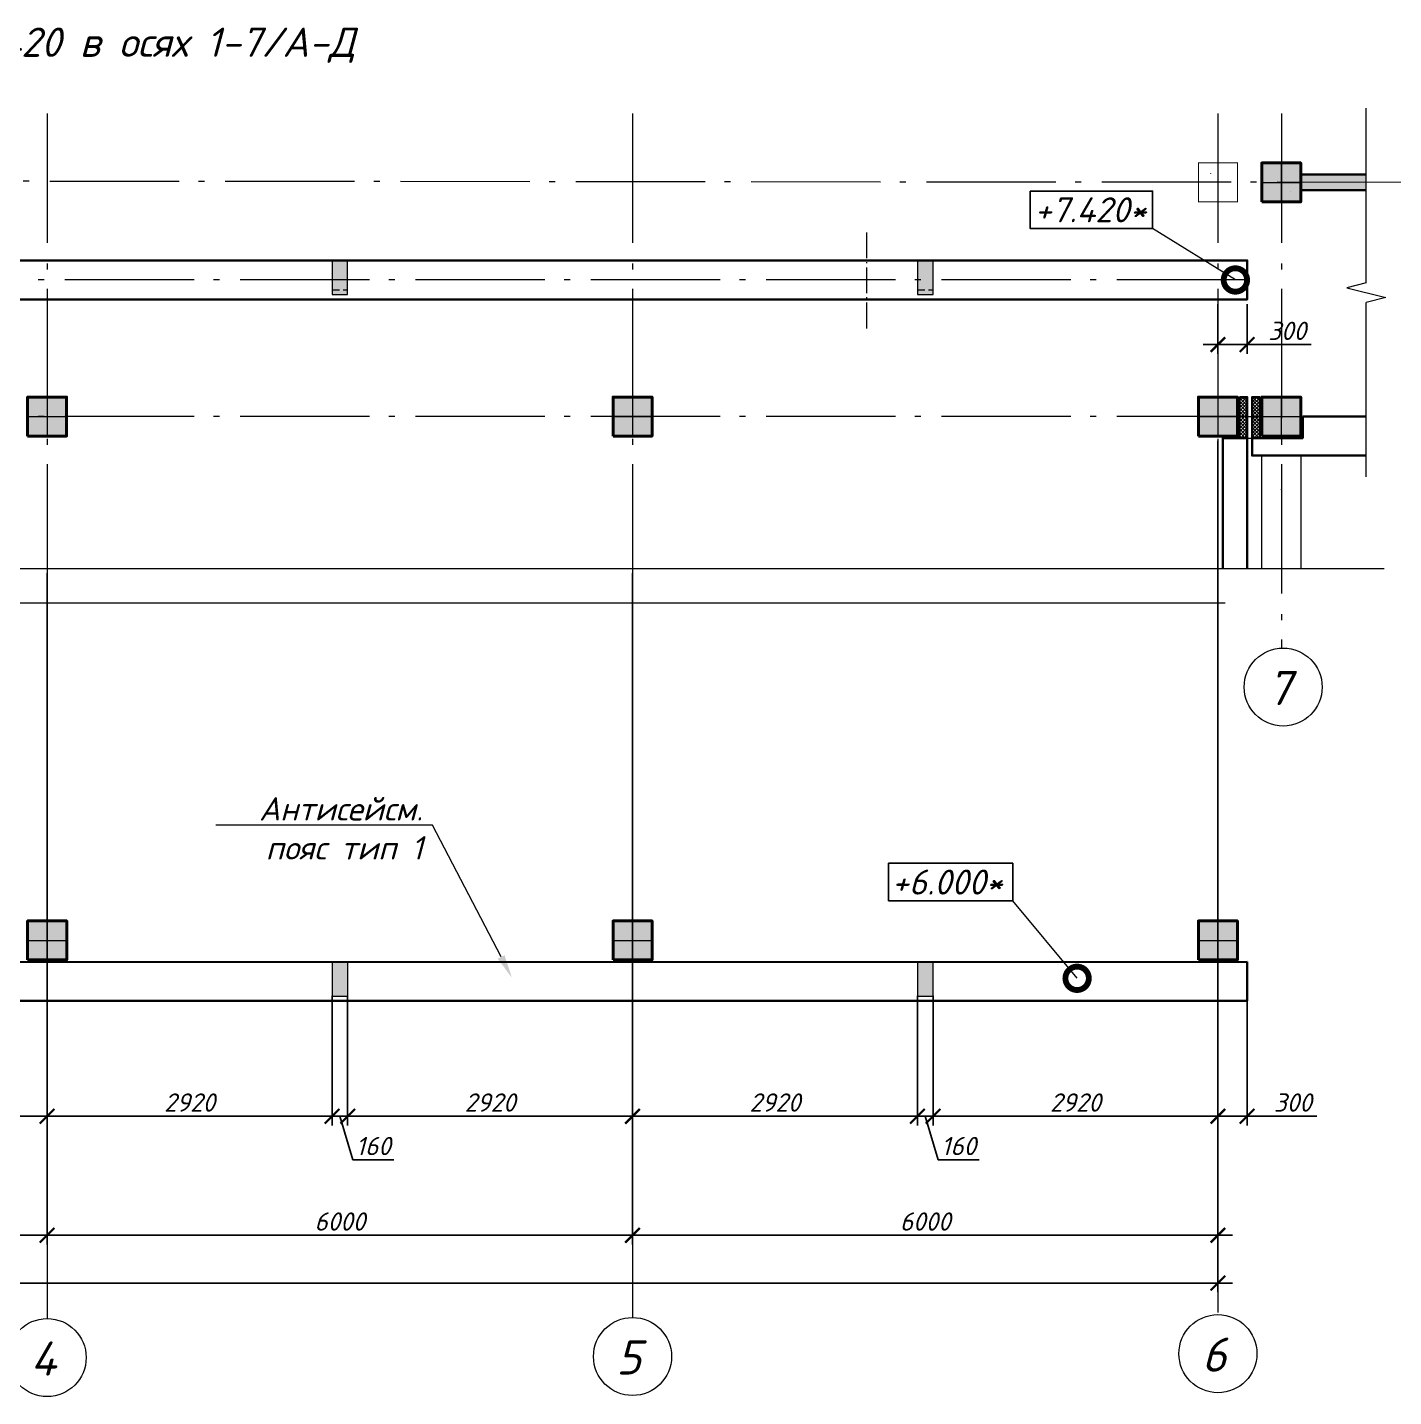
# Model space of a CAD drawing. Header units: millimetres. Extents: x -238377 to 196118, y -123284 to 30177.
# Drawn here: x -95725 to -81721, y -102059 to -88022 of the extents above; entities that cross this region are included whole.
import ezdxf
from ezdxf import colors
from ezdxf.entities.mleader import LeaderData, LeaderLine
from ezdxf.enums import TextEntityAlignment as Align
from ezdxf.math import Vec2, Vec3

# ---------------------------------------------------------------- set-up
doc = ezdxf.new("R2010")
doc.units = ezdxf.units.MM
doc.header["$MEASUREMENT"] = 0
for name, pattern in [('Double Dashed', [1797.222233, 1325, -211.666656, 63.333344, -197.222233]), ('Штриховая', [5644.444466, 2822.222233, -2822.222233]), ('штриховаяX2', [38.1, 25.4, -12.7])]:
    doc.linetypes.add(name, pattern=pattern)
doc.layers.get('0').update_dxf_attribs({"lineweight": 5})
doc.layers.add('#Hatch', color=7, linetype='Continuous', lineweight=5, true_color=0x4d4d4d)
for name, color, linetype, lineweight in [('#Бетон', 10, 'Continuous', 15), ('#Выноски', 150, 'Continuous', 15), ('#Оси', 7, 'Continuous', 5), ('#размеры', 7, 'Continuous', 5), ('0_Ном._пера__99', 7, 'Continuous', 40), ('колонны_Ном._пера__94', 252, 'Continuous', 13), ('колонны_Ном._пера__99', 7, 'Continuous', 40), ('оси_Ном._пера__96', 7, 'Continuous', 5), ('оси_Ном._пера__97', 7, 'Continuous', 20), ('стены наруж_Ном._пера__97', 7, 'Continuous', 20), ('чертеж_Ном._пера__96', 7, 'Continuous', 13), ('Штриховка', 7, 'Continuous', 9)]:
    doc.layers.add(name, color=color, linetype=linetype, lineweight=lineweight)
for name, color, linetype in [('#стены внутр', 152, 'Continuous'), ('#стены наруж', 7, 'Continuous'), ('колонны', 7, 'Continuous'), ('оси', 7, 'Continuous'), ('текст', 7, 'Continuous')]:
    doc.layers.add(name, color=color, linetype=linetype)
doc.styles.add('STEP PR', font='isocpeui.ttf')
doc.dimstyles.new('SPDS', dxfattribs={"dimscale": 10, "dimtxt": 2.5, "dimasz": 2, "dimexe": 1.25, "dimexo": 0.625, "dimtad": 1, "dimdec": 0, "dimrnd": 0.001, "dimtxsty": 'STEP PR', "dimblk": 'ARCHTICK', "dimcen": 2.5, "dimdle": 2, "dimclrd": 256, "dimclre": 256, "dimclrt": 7, "dimadec": 0, "dimazin": 2, "dimtfac": 0.75, "dimtdec": 0, "dimtmove": 1, "dimatfit": 3, "dimfxl": 1, "dimtolj": 1, "dimarcsym": 1})

# ---------------------------------------------------------------- blocks, each defined once
blk = doc.blocks.new('Колонна_15_1', base_point=(22379, 71856))
at = {"layer": 'колонны_Ном._пера__94', "linetype": 'Continuous', "true_color": 0x7d7d7d}
blk.add_hatch(color=8, dxfattribs=at).paths.add_polyline_path([(22179, 71647), (22579, 71647), (22579, 72047), (22179, 72047)])
blk.add_hatch(color=8, dxfattribs=at).paths.add_polyline_path([(22179, 71647), (22579, 71647), (22579, 72047), (22179, 72047)])
at = {"layer": 'колонны_Ном._пера__99', "linetype": 'Continuous', "flags": 128}
blk.add_lwpolyline([(22179, 71647), (22579, 71647), (22579, 72047), (22179, 72047)], close=True, dxfattribs=at)
at = {"layer": 'колонны_Ном._пера__99', "color": 8, "linetype": 'Continuous', "true_color": 0x737373, "flags": 128}
blk.add_lwpolyline([(22179, 71647), (22579, 71647), (22579, 72047), (22179, 72047)], close=True, dxfattribs=at)
at = {"layer": 'оси_Ном._пера__96', "color": 253, "lineweight": 5, "true_color": 0x9c9c9c}
for points in [[(22379, 72047), (22379, 71647)], [(22379, 72047), (22379, 71647)], [(22179, 71847), (22579, 71847)], [(22179, 71847), (22579, 71847)]]:
    blk.add_lwpolyline(points, dxfattribs=at)
blk = doc.blocks.new('*U409')
at = {"color": 0, "linetype": 'ByBlock', "lineweight": -2}
for p, q in [((103.621, 0), (103.933, 1.25)), ((103.933, 1.25), (104.558, -1.25)), ((103.621, 0), (0, 0)), ((104.558, -1.25), (104.871, 0)), ((208.491, 0), (104.871, 0))]:
    blk.add_line(p, q, dxfattribs=at)
blk = doc.blocks.new('*U279')
at = {"color": 0, "linetype": 'ByBlock', "lineweight": -2}
for p, q in [((11.186, 0), (11.499, 1.25)), ((11.499, 1.25), (12.124, -1.25)), ((11.186, 0), (0, 0)), ((12.124, -1.25), (12.436, 0)), ((23.622, 0), (12.436, 0))]:
    blk.add_line(p, q, dxfattribs=at)
blk = doc.blocks.new('_ArchTick')
at = {"color": 0, "linetype": 'ByBlock', "const_width": 0.15}
blk.add_lwpolyline([(-0.5, -0.5), (0.5, 0.5)], dxfattribs=at)
blk = doc.blocks.new('*D405')
at = {"layer": '#размеры', "lineweight": -2, "transparency": 16777216}
for p, q in [((-101522, -93617), (-101522, -100499)), ((-95522, -93617), (-95522, -100499)), ((-101672, -100405), (-95372, -100405))]:
    blk.add_line(p, q, dxfattribs=at)
at = {"layer": 'Defpoints', "color": 0, "transparency": 16777216}
for p in [(-101522, -93570), (-95522, -93570), (-95522, -100405)]:
    blk.add_point(p, dxfattribs=at)
at = {"layer": '#размеры', "lineweight": -2, "transparency": 16777216, "xscale": 150, "yscale": 150, "zscale": 150, "rotation": 180}
blk.add_blockref('_ArchTick', (-101522, -100405), dxfattribs=at)
at = {"layer": '#размеры', "lineweight": -2, "transparency": 16777216, "xscale": 150, "yscale": 150, "zscale": 150}
blk.add_blockref('_ArchTick', (-95522, -100405), dxfattribs=at)
at = {"layer": '#размеры', "color": 7, "transparency": 16777216, "insert": (-98522, -100264), "char_height": 187.5, "attachment_point": 5, "style": 'STEP PR'}
blk.add_mtext('\\A1;6000', dxfattribs=at)
blk = doc.blocks.new('*D406')
at = {"layer": '#размеры', "lineweight": -2, "transparency": 16777216}
for p, q in [((-95522, -93617), (-95522, -100499)), ((-89522, -93617), (-89522, -100499)), ((-95672, -100405), (-89372, -100405))]:
    blk.add_line(p, q, dxfattribs=at)
at = {"layer": 'Defpoints', "color": 0, "transparency": 16777216}
for p in [(-95522, -93570), (-89522, -93570), (-89522, -100405)]:
    blk.add_point(p, dxfattribs=at)
at = {"layer": '#размеры', "lineweight": -2, "transparency": 16777216, "xscale": 150, "yscale": 150, "zscale": 150, "rotation": 180}
blk.add_blockref('_ArchTick', (-95522, -100405), dxfattribs=at)
at = {"layer": '#размеры', "lineweight": -2, "transparency": 16777216, "xscale": 150, "yscale": 150, "zscale": 150}
blk.add_blockref('_ArchTick', (-89522, -100405), dxfattribs=at)
at = {"layer": '#размеры', "color": 7, "transparency": 16777216, "insert": (-92522, -100264), "char_height": 187.5, "attachment_point": 5, "style": 'STEP PR'}
blk.add_mtext('\\A1;6000', dxfattribs=at)
blk = doc.blocks.new('*D407')
at = {"layer": '#размеры', "lineweight": -2, "transparency": 16777216}
for p, q in [((-89522, -93617), (-89522, -100499)), ((-83522, -93617), (-83522, -100499)), ((-89672, -100405), (-83372, -100405))]:
    blk.add_line(p, q, dxfattribs=at)
at = {"layer": 'Defpoints', "color": 0, "transparency": 16777216}
for p in [(-89522, -93570), (-83522, -93570), (-83522, -100405)]:
    blk.add_point(p, dxfattribs=at)
at = {"layer": '#размеры', "lineweight": -2, "transparency": 16777216, "xscale": 150, "yscale": 150, "zscale": 150, "rotation": 180}
blk.add_blockref('_ArchTick', (-89522, -100405), dxfattribs=at)
at = {"layer": '#размеры', "lineweight": -2, "transparency": 16777216, "xscale": 150, "yscale": 150, "zscale": 150}
blk.add_blockref('_ArchTick', (-83522, -100405), dxfattribs=at)
at = {"layer": '#размеры', "color": 7, "transparency": 16777216, "insert": (-86522, -100264), "char_height": 187.5, "attachment_point": 5, "style": 'STEP PR'}
blk.add_mtext('\\A1;6000', dxfattribs=at)
blk = doc.blocks.new('*D408')
at = {"layer": '#размеры', "lineweight": -2, "transparency": 16777216}
for p, q in [((-113522, -92259), (-113522, -100989)), ((-83522, -92259), (-83522, -100989)), ((-113672, -100896), (-83372, -100896))]:
    blk.add_line(p, q, dxfattribs=at)
at = {"layer": 'Defpoints', "color": 0, "transparency": 16777216}
for p in [(-113522, -92212), (-83522, -92212), (-83522, -100896)]:
    blk.add_point(p, dxfattribs=at)
at = {"layer": '#размеры', "lineweight": -2, "transparency": 16777216, "xscale": 150, "yscale": 150, "zscale": 150, "rotation": 180}
blk.add_blockref('_ArchTick', (-113522, -100896), dxfattribs=at)
at = {"layer": '#размеры', "lineweight": -2, "transparency": 16777216, "xscale": 150, "yscale": 150, "zscale": 150}
blk.add_blockref('_ArchTick', (-83522, -100896), dxfattribs=at)
at = {"layer": '#размеры', "color": 7, "transparency": 16777216, "insert": (-98522, -100755), "char_height": 187.5, "attachment_point": 5, "style": 'STEP PR'}
blk.add_mtext('\\A1;30000', dxfattribs=at)
blk = doc.blocks.new('_DotSmall')
at = {"color": 0, "linetype": 'ByBlock', "const_width": 0.5}
blk.add_lwpolyline([(-0.0625, 0, 1), (0.0625, 0, 1)], format="xyb", close=True, dxfattribs=at)
blk = doc.blocks.new('сердечник160х300')
at = {"layer": '#Hatch', "true_color": 0xa6a6a6}
h = blk.add_hatch(color=253, dxfattribs=at)
h.dxf.hatch_style = 1
h.paths.add_polyline_path([(80, 150), (-80, 150), (-80, -198), (80, -198)])
at = {"layer": '#Бетон'}
blk.add_lwpolyline([(80, -200), (80, 150), (-80, 150), (-80, -200)], close=True, dxfattribs=at)
blk = doc.blocks.new('*D411')
at = {"layer": '#размеры', "lineweight": -2, "transparency": 16777216}
for p, q in [((-83522, -90859), (-83522, -91368)), ((-83222, -90859), (-83222, -91368)), ((-83672, -91274), (-83072, -91274)), ((-82566, -91274), (-83222, -91274))]:
    blk.add_line(p, q, dxfattribs=at)
at = {"layer": 'Defpoints', "color": 0, "transparency": 16777216}
for p in [(-83522, -90812), (-83222, -90812), (-83222, -91274)]:
    blk.add_point(p, dxfattribs=at)
at = {"layer": '#размеры', "lineweight": -2, "transparency": 16777216, "xscale": 150, "yscale": 150, "zscale": 150, "rotation": 180}
blk.add_blockref('_ArchTick', (-83522, -91274), dxfattribs=at)
at = {"layer": '#размеры', "lineweight": -2, "transparency": 16777216, "xscale": 150, "yscale": 150, "zscale": 150}
blk.add_blockref('_ArchTick', (-83222, -91274), dxfattribs=at)
at = {"layer": '#размеры', "color": 7, "transparency": 16777216, "insert": (-82812, -91133), "char_height": 187.5, "attachment_point": 5, "style": 'STEP PR'}
blk.add_mtext('\\A1;300', dxfattribs=at)
blk = doc.blocks.new('*U773')
at = {"color": 0, "linetype": 'ByBlock', "lineweight": -2}
for p, q in [((96.921, 0), (97.233, 1.25)), ((97.233, 1.25), (97.858, -1.25)), ((96.921, 0), (0, 0)), ((97.858, -1.25), (98.171, 0)), ((195.091, 0), (98.171, 0))]:
    blk.add_line(p, q, dxfattribs=at)
blk = doc.blocks.new('*D775')
at = {"layer": '#размеры', "lineweight": -2, "transparency": 16777216}
for p, q in [((-83522, -97630), (-83522, -99279)), ((-83222, -97650), (-83222, -99279)), ((-83672, -99185), (-83072, -99185)), ((-82508, -99185), (-83222, -99185))]:
    blk.add_line(p, q, dxfattribs=at)
at = {"layer": 'Defpoints', "color": 0, "transparency": 16777216}
for p in [(-83522, -97583), (-83222, -97603), (-83222, -99185)]:
    blk.add_point(p, dxfattribs=at)
at = {"layer": '#размеры', "lineweight": -2, "transparency": 16777216, "xscale": 150, "yscale": 150, "zscale": 150, "rotation": 180}
blk.add_blockref('_ArchTick', (-83522, -99185), dxfattribs=at)
at = {"layer": '#размеры', "lineweight": -2, "transparency": 16777216, "xscale": 150, "yscale": 150, "zscale": 150}
blk.add_blockref('_ArchTick', (-83222, -99185), dxfattribs=at)
at = {"layer": '#размеры', "color": 7, "transparency": 16777216, "insert": (-82754, -99044), "char_height": 187.5, "attachment_point": 5, "style": 'STEP PR'}
blk.add_mtext('\\A1;300', dxfattribs=at)
blk = doc.blocks.new('*D786')
at = {"layer": '#размеры', "lineweight": -2, "transparency": 16777216}
for p, q in [((-98442, -97950), (-98442, -99279)), ((-95522, -98248), (-95522, -99279)), ((-98592, -99185), (-95372, -99185))]:
    blk.add_line(p, q, dxfattribs=at)
at = {"layer": 'Defpoints', "color": 0, "transparency": 16777216}
for p in [(-98442, -97903), (-95522, -98201), (-95522, -99185)]:
    blk.add_point(p, dxfattribs=at)
at = {"layer": '#размеры', "lineweight": -2, "transparency": 16777216, "xscale": 150, "yscale": 150, "zscale": 150, "rotation": 180}
blk.add_blockref('_ArchTick', (-98442, -99185), dxfattribs=at)
at = {"layer": '#размеры', "lineweight": -2, "transparency": 16777216, "xscale": 150, "yscale": 150, "zscale": 150}
blk.add_blockref('_ArchTick', (-95522, -99185), dxfattribs=at)
at = {"layer": '#размеры', "color": 7, "transparency": 16777216, "insert": (-96982, -99044), "char_height": 187.5, "attachment_point": 5, "style": 'STEP PR'}
blk.add_mtext('\\A1;2920', dxfattribs=at)
blk = doc.blocks.new('*D787')
at = {"layer": '#размеры', "lineweight": -2, "transparency": 16777216}
for p, q in [((-92602, -97950), (-92602, -99279)), ((-95522, -98248), (-95522, -99279)), ((-95672, -99185), (-92452, -99185))]:
    blk.add_line(p, q, dxfattribs=at)
at = {"layer": 'Defpoints', "color": 0, "transparency": 16777216}
for p in [(-92602, -97903), (-95522, -98201), (-92602, -99185)]:
    blk.add_point(p, dxfattribs=at)
at = {"layer": '#размеры', "lineweight": -2, "transparency": 16777216, "xscale": 150, "yscale": 150, "zscale": 150, "rotation": 180}
blk.add_blockref('_ArchTick', (-95522, -99185), dxfattribs=at)
at = {"layer": '#размеры', "lineweight": -2, "transparency": 16777216, "xscale": 150, "yscale": 150, "zscale": 150}
blk.add_blockref('_ArchTick', (-92602, -99185), dxfattribs=at)
at = {"layer": '#размеры', "color": 7, "transparency": 16777216, "insert": (-94062, -99044), "char_height": 187.5, "attachment_point": 5, "style": 'STEP PR'}
blk.add_mtext('\\A1;2920', dxfattribs=at)
blk = doc.blocks.new('*D788')
at = {"layer": '#размеры', "lineweight": -2, "transparency": 16777216}
for p, q in [((-92602, -97950), (-92602, -99279)), ((-92442, -97950), (-92442, -99279)), ((-92752, -99185), (-92292, -99185)), ((-92522, -99185), (-92388, -99630)), ((-92388, -99630), (-91970, -99630))]:
    blk.add_line(p, q, dxfattribs=at)
at = {"layer": 'Defpoints', "color": 0, "transparency": 16777216}
for p in [(-92602, -97903), (-92442, -97903), (-92442, -99185)]:
    blk.add_point(p, dxfattribs=at)
at = {"layer": '#размеры', "lineweight": -2, "transparency": 16777216, "xscale": 150, "yscale": 150, "zscale": 150, "rotation": 180}
blk.add_blockref('_ArchTick', (-92602, -99185), dxfattribs=at)
at = {"layer": '#размеры', "lineweight": -2, "transparency": 16777216, "xscale": 150, "yscale": 150, "zscale": 150}
blk.add_blockref('_ArchTick', (-92442, -99185), dxfattribs=at)
at = {"layer": '#размеры', "color": 7, "transparency": 16777216, "insert": (-92179, -99490), "char_height": 187.5, "attachment_point": 5, "style": 'STEP PR'}
blk.add_mtext('\\A1;160', dxfattribs=at)
blk = doc.blocks.new('*D789')
at = {"layer": '#размеры', "lineweight": -2, "transparency": 16777216}
for p, q in [((-92442, -97950), (-92442, -99279)), ((-89522, -98050), (-89522, -99279)), ((-92592, -99185), (-89372, -99185))]:
    blk.add_line(p, q, dxfattribs=at)
at = {"layer": 'Defpoints', "color": 0, "transparency": 16777216}
for p in [(-92442, -97903), (-89522, -98003), (-89522, -99185)]:
    blk.add_point(p, dxfattribs=at)
at = {"layer": '#размеры', "lineweight": -2, "transparency": 16777216, "xscale": 150, "yscale": 150, "zscale": 150, "rotation": 180}
blk.add_blockref('_ArchTick', (-92442, -99185), dxfattribs=at)
at = {"layer": '#размеры', "lineweight": -2, "transparency": 16777216, "xscale": 150, "yscale": 150, "zscale": 150}
blk.add_blockref('_ArchTick', (-89522, -99185), dxfattribs=at)
at = {"layer": '#размеры', "color": 7, "transparency": 16777216, "insert": (-90982, -99044), "char_height": 187.5, "attachment_point": 5, "style": 'STEP PR'}
blk.add_mtext('\\A1;2920', dxfattribs=at)
blk = doc.blocks.new('*D790')
at = {"layer": '#размеры', "lineweight": -2, "transparency": 16777216}
for p, q in [((-86602, -97950), (-86602, -99279)), ((-89522, -98050), (-89522, -99279)), ((-89672, -99185), (-86452, -99185))]:
    blk.add_line(p, q, dxfattribs=at)
at = {"layer": 'Defpoints', "color": 0, "transparency": 16777216}
for p in [(-86602, -97903), (-89522, -98003), (-86602, -99185)]:
    blk.add_point(p, dxfattribs=at)
at = {"layer": '#размеры', "lineweight": -2, "transparency": 16777216, "xscale": 150, "yscale": 150, "zscale": 150, "rotation": 180}
blk.add_blockref('_ArchTick', (-89522, -99185), dxfattribs=at)
at = {"layer": '#размеры', "lineweight": -2, "transparency": 16777216, "xscale": 150, "yscale": 150, "zscale": 150}
blk.add_blockref('_ArchTick', (-86602, -99185), dxfattribs=at)
at = {"layer": '#размеры', "color": 7, "transparency": 16777216, "insert": (-88062, -99044), "char_height": 187.5, "attachment_point": 5, "style": 'STEP PR'}
blk.add_mtext('\\A1;2920', dxfattribs=at)
blk = doc.blocks.new('*D791')
at = {"layer": '#размеры', "lineweight": -2, "transparency": 16777216}
for p, q in [((-86602, -97950), (-86602, -99279)), ((-86442, -97950), (-86442, -99279)), ((-86752, -99185), (-86292, -99185)), ((-86522, -99185), (-86388, -99630)), ((-86388, -99630), (-85970, -99630))]:
    blk.add_line(p, q, dxfattribs=at)
at = {"layer": 'Defpoints', "color": 0, "transparency": 16777216}
for p in [(-86602, -97903), (-86442, -97903), (-86442, -99185)]:
    blk.add_point(p, dxfattribs=at)
at = {"layer": '#размеры', "lineweight": -2, "transparency": 16777216, "xscale": 150, "yscale": 150, "zscale": 150, "rotation": 180}
blk.add_blockref('_ArchTick', (-86602, -99185), dxfattribs=at)
at = {"layer": '#размеры', "lineweight": -2, "transparency": 16777216, "xscale": 150, "yscale": 150, "zscale": 150}
blk.add_blockref('_ArchTick', (-86442, -99185), dxfattribs=at)
at = {"layer": '#размеры', "color": 7, "transparency": 16777216, "insert": (-86179, -99490), "char_height": 187.5, "attachment_point": 5, "style": 'STEP PR'}
blk.add_mtext('\\A1;160', dxfattribs=at)
blk = doc.blocks.new('*D792')
at = {"layer": '#размеры', "lineweight": -2, "transparency": 16777216}
for p, q in [((-86442, -97950), (-86442, -99279)), ((-83522, -98250), (-83522, -99279)), ((-86592, -99185), (-83372, -99185))]:
    blk.add_line(p, q, dxfattribs=at)
at = {"layer": 'Defpoints', "color": 0, "transparency": 16777216}
for p in [(-86442, -97903), (-83522, -98203), (-83522, -99185)]:
    blk.add_point(p, dxfattribs=at)
at = {"layer": '#размеры', "lineweight": -2, "transparency": 16777216, "xscale": 150, "yscale": 150, "zscale": 150, "rotation": 180}
blk.add_blockref('_ArchTick', (-86442, -99185), dxfattribs=at)
at = {"layer": '#размеры', "lineweight": -2, "transparency": 16777216, "xscale": 150, "yscale": 150, "zscale": 150}
blk.add_blockref('_ArchTick', (-83522, -99185), dxfattribs=at)
at = {"layer": '#размеры', "color": 7, "transparency": 16777216, "insert": (-84982, -99044), "char_height": 187.5, "attachment_point": 5, "style": 'STEP PR'}
blk.add_mtext('\\A1;2920', dxfattribs=at)

msp = doc.modelspace()

# ---------------------------------------------------------------- hatches: boundary and pattern name
at = {"layer": '#Hatch'}
h = msp.add_hatch(dxfattribs=at)
h.set_pattern_fill('ANSI37', color=256, scale=200)
h.set_pattern_definition([(45, (101129.23, -24801.256), (-17.6776695, 17.6776695), []), (135, (101129.23, -24801.256), (-17.6776695, -17.6776695), [])])
h.paths.add_polyline_path([(-83093, -91811.7), (-83171.9, -91811.6), (-83171.9, -92011.6), (-83093, -92011.6)])
h.paths.add_polyline_path([(-83093, -92011.6), (-83171.9, -92011.6), (-83171.9, -92231.6), (-83093, -92231.6)])
h.paths.add_polyline_path([(-83222, -92011.6), (-83300.9, -92011.6), (-83300.9, -92231.6), (-83222, -92231.6), (-83222, -92231.6)])
h.paths.add_polyline_path([(-83222, -91811.6), (-83300.9, -91811.7), (-83300.9, -92011.6), (-83222, -92011.6)])
at = {"layer": 'колонны_Ном._пера__94', "linetype": 'Continuous', "true_color": 0x737373}
msp.add_hatch(color=8, dxfattribs=at).paths.add_polyline_path([(-82001.4, -89691.6), (-82001.4, -89531.6), (-82672.2, -89531.6), (-82672.2, -89691.6)])
msp.add_hatch(color=8, dxfattribs=at).paths.add_polyline_path([(-82001.4, -89691.6), (-82001.4, -89531.6), (-82672.2, -89531.6), (-82672.2, -89691.6)])

# ---------------------------------------------------------------- linework, layer by layer
at = {"layer": '#Бетон', "linetype": 'штриховаяX2', "lineweight": 9, "ltscale": 3}
for points in [[(-92442.2, -90711.7), (-92442.2, -90411.7), (-92602.2, -90411.7), (-92602.2, -90711.7)], [(-86442.2, -90711.6), (-86442.2, -90411.6), (-86602.2, -90411.6), (-86602.2, -90711.6)]]:
    msp.add_lwpolyline(points, close=True, dxfattribs=at)
at = {"layer": '#стены внутр', "color": 8, "lineweight": 30, "true_color": 0x737373}
for points in [[(-82672.2, -89691.6), (-82672.2, -89531.6), (-82001.4, -89531.6)], [(-82001.4, -89691.6), (-82672.2, -89691.6)]]:
    msp.add_lwpolyline(points, dxfattribs=at)
at = {"layer": '#стены внутр', "lineweight": 30}
for points in [[(-82672.2, -89691.6), (-82672.2, -89531.6), (-82001.4, -89531.6)], [(-82001.4, -89691.6), (-82672.2, -89691.6)]]:
    msp.add_lwpolyline(points, dxfattribs=at)
at = {"layer": '#стены наруж', "lineweight": 30}
for p, q in [((-83221.6, -97602.7), (-113741.9, -97605.4)), ((-83221.6, -98002.7), (-83221.6, -97602.7)), ((-114141.9, -98002.7), (-83221.6, -98002.7))]:
    msp.add_line(p, q, dxfattribs=at)
for points in [[(-83222, -90411.7), (-83222, -90411.7), (-83222, -90411.7), (-83222, -90411.7), (-83222, -90411.7), (-114142.2, -90411.7)], [(-113742.2, -90811.7), (-83222, -90811.7), (-83222, -90411.7)], [(-83300.9, -91811.7), (-83222, -91811.6), (-83222, -92231.6)], [(-83300.9, -91811.7), (-83300.9, -92231.6)], [(-83093, -91811.7), (-83171.9, -91811.6), (-83171.9, -92231.6)], [(-83093, -91811.7), (-83093, -92231.6)], [(-83171.9, -92231.6), (-82672.2, -92231.6), (-82652.2, -92231.6), (-82652.2, -92011.6)], [(-82001.4, -92011.6), (-82652.2, -92011.6)], [(-83471.9, -93570), (-83471.9, -92231.6), (-83222, -92231.6)], [(-83222, -92231.6), (-83222, -93570)], [(-83171.9, -92231.6), (-83171.9, -92411.6), (-82001.4, -92411.6)]]:
    msp.add_lwpolyline(points, dxfattribs=at)
at = {"layer": 'Defpoints', "color": 8, "linetype": 'штриховаяX2', "lineweight": 5, "ltscale": 5, "true_color": 0x737373, "const_width": 0.5}
for points in [[(-95622.5, -91811.6), (-95422.5, -91811.6), (-95421.9, -90511.6), (-95621.9, -90511.6)], [(-95322.2, -91811.6), (-83722.2, -91811.6), (-83722.2, -92211.6), (-95322.2, -92211.6)], [(-113321.9, -97182.7), (-83721.9, -97182.7), (-83721.9, -97582.7), (-113321.9, -97582.7)]]:
    msp.add_lwpolyline(points, close=True, dxfattribs=at)
at = {"layer": 'оси', "color": 9, "linetype": 'Штриховая', "lineweight": 13, "ltscale": 0.05, "true_color": 0xc4c4c4, "const_width": 10}
msp.add_lwpolyline([(-83722.5, -89411.6), (-83322.5, -89411.6), (-83322.5, -89811.6), (-83722.5, -89811.6)], close=True, dxfattribs=at)
at = {"layer": 'оси_Ном._пера__96', "linetype": 'Double Dashed', "lineweight": 5}
msp.add_line((-95521.9, -88905.1), (-95521.9, -100628), dxfattribs=at)
at = {"layer": 'оси_Ном._пера__96', "linetype": 'Double Dashed'}
for p, q in [((-89521.9, -88905.1), (-89521.9, -100616.8)), ((-83521.9, -88905.1), (-83521.9, -92980)), ((-82871.9, -88905.1), (-82871.9, -94385)), ((-81588.3, -89611.6), (-116120.1, -89583.6)), ((-83231.5, -90611.6), (-115612.2, -90611.6)), ((-83231.5, -92011.6), (-115912.3, -92011.6)), ((-83691.8, -92011.6), (-82791.8, -92011.6)), ((-83521.9, -92768.2), (-83521.9, -93337.5)), ((-83521.9, -100354.9), (-83521.9, -101197.8)), ((-95521.9, -100416.2), (-95521.9, -101259.1)), ((-89521.9, -100404.9), (-89521.9, -101247.8))]:
    msp.add_line(p, q, dxfattribs=at)
at = {"layer": 'оси_Ном._пера__96', "linetype": 'Double Dashed', "ltscale": 0.2}
msp.add_lwpolyline([(-87121.6, -91107.4), (-87121.6, -90087.8)], dxfattribs=at)
at = {"layer": 'оси_Ном._пера__96', "linetype": 'Double Dashed'}
for p in [(-83521.9, -92768.2), (-83521.9, -92768.2), (-82871.9, -92758.4), (-82871.9, -92758.4), (-95521.9, -100416.2), (-95521.9, -100416.2), (-89521.9, -100404.9), (-89521.9, -100404.9)]:
    msp.add_point(p, dxfattribs=at)
at = {"layer": 'оси_Ном._пера__97', "linetype": 'Continuous'}
for centre in [(-82853.2, -94784.5), (-95521.9, -101659.1), (-89521.9, -101647.8), (-83521.9, -101618.8)]:
    msp.add_ellipse(centre, major_axis=(282.8, 282.8), ratio=1, start_param=3.9269908, end_param=10.2101761, dxfattribs=at)
at = {"layer": 'стены наруж_Ном._пера__97', "linetype": 'Continuous'}
for centre, start, end in [((-83596.4, -89522.1), 90, 180), ((-82782.4, -89701.1), 270, 0)]:
    msp.add_arc(centre, 0.5, start, end, dxfattribs=at)
at = {"layer": 'текст'}
for points in [[(-85445.8, -89700.2), (-84191.1, -89700.2), (-84191.1, -90084.2), (-85445.8, -90084.2), (-85445.8, -89700.2)], [(-86897.2, -96592), (-85624.1, -96592), (-85624.1, -96976), (-86897.2, -96976), (-86897.2, -96592)]]:
    msp.add_lwpolyline(points, dxfattribs=at)
at = {"layer": 'чертеж_Ном._пера__96'}
msp.add_lwpolyline([(-83072.1, -93570), (-83072.2, -92411.6), (-82672.2, -92411.6), (-82672.1, -93570)], dxfattribs=at)
at = {"layer": 'Штриховка'}
msp.add_lwpolyline([(-83222, -92231.6), (-83171.9, -92231.6)], dxfattribs=at)

# ---------------------------------------------------------------- block references
at = {"layer": '#размеры'}
for p in [(-92522.2, -90561.7), (-86522.2, -90561.6), (-92521.9, -97752.7), (-86521.9, -97752.7)]:
    msp.add_blockref('сердечник160х300', p, dxfattribs=at)
at = {"xscale": -160, "yscale": 160, "zscale": 160, "rotation": 90}
msp.add_blockref('*U279', (-82001.4, -88851.7), dxfattribs=at)
at = {"xscale": -160, "yscale": 160, "zscale": 160}
for name, p in [('*U409', (-81817.1, -93570)), ('*U773', (-83448.4, -93923))]:
    msp.add_blockref(name, p, dxfattribs=at)
at = {"layer": 'колонны'}
for p in [(-82872.2, -89602.7), (-95522.2, -92002.7), (-89522.2, -92002.7), (-83522.2, -92002.7), (-82872.2, -92002.7), (-95521.9, -97373.8), (-89521.9, -97373.8), (-83521.9, -97373.8)]:
    msp.add_blockref('Колонна_15_1', p, dxfattribs=at)

# ---------------------------------------------------------------- texts
at = {"layer": '#Оси', "linetype": 'Continuous', "ltscale": 100, "style": 'STEP PR'}
for s, p in [('7', (-82892.9, -94794.1)), ('5', (-89561.6, -101657.4)), ('6', (-83561.6, -101628.3)), ('4', (-95561.6, -101668.7))]:
    msp.add_text(s, height=350, dxfattribs=at).set_placement(p, align=Align.MIDDLE_CENTER)
at = {"layer": '0_Ном._пера__99', "linetype": 'Continuous', "insert": (-109045, -88214.8), "char_height": 300, "width": 18903.132, "attachment_point": 4, "style": 'STEP PR'}
msp.add_mtext('\\pi1328.2;Схема размещения антисейсмического пояса на отм.+6.000,+7.420 в осях 1-7/А-Д', dxfattribs=at)
at = {"layer": 'текст', "style": 'STEP PR'}
for s, p in [('+7.420*', (-84828.1, -89892.2)), ('+6.000*', (-86296.9, -96784))]:
    msp.add_text(s, height=256, dxfattribs=at).set_placement(p, align=Align.MIDDLE_CENTER)

# ---------------------------------------------------------------- dimensions: what is measured, and where the dimension line sits
at = {"layer": '#размеры'}
for base, p1, p2, picture, middle in [((-83222, -91273.8), (-83521.9, -90811.7), (-83222, -90811.7), '*D411', (-82811.9, -91276.7)), ((-83221.6, -99185), (-83521.9, -97582.7), (-83221.6, -97602.7), '*D775', (-82754.1, -99225.5))]:
    dim = msp.add_linear_dim(base=base, p1=p1, p2=p2, dimstyle='SPDS', override={"dimscale": 75, "dimtxsty": 'STEP PR'}, dxfattribs=at)
    dim.commit()
    dim.dimension.update_dxf_attribs({"geometry": picture, "text_midpoint": middle, "dimtype": 160})
for base, p1, p2, picture, middle in [((-83521.9, -100895.6), (-113521.9, -92211.6), (-83521.9, -92211.6), '*D408', (-98521.9, -100755)), ((-95521.9, -100404.9), (-101521.9, -93570), (-95521.9, -93570), '*D405', (-98521.9, -100264.3)), ((-89521.9, -100404.9), (-95521.9, -93570), (-89521.9, -93570), '*D406', (-92521.9, -100264.3)), ((-83521.9, -100404.9), (-89521.9, -93570), (-83521.9, -93570), '*D407', (-86521.9, -100264.3)), ((-95521.6, -99185), (-98441.9, -97902.7), (-95521.6, -98200.7), '*D786', (-96981.8, -99044.4)), ((-92601.9, -99185), (-95521.6, -98200.7), (-92601.9, -97902.7), '*D787', (-94061.8, -99044.4)), ((-92441.9, -99184.9), (-92601.9, -97902.7), (-92441.9, -97902.7), '*D788', (-92341.5, -99489.6)), ((-89521.6, -99185), (-92441.9, -97902.7), (-89521.6, -98002.7), '*D789', (-90981.8, -99044.4)), ((-86601.9, -99185), (-89521.6, -98002.7), (-86601.9, -97902.7), '*D790', (-88061.8, -99044.4)), ((-86441.9, -99185), (-86601.9, -97902.7), (-86441.9, -97902.7), '*D791', (-86341.5, -99489.7)), ((-83521.6, -99185), (-86441.9, -97902.7), (-83521.6, -98202.7), '*D792', (-84981.8, -99044.4))]:
    dim = msp.add_linear_dim(base=base, p1=p1, p2=p2, dimstyle='SPDS', override={"dimscale": 75, "dimtxsty": 'STEP PR'}, dxfattribs=at)
    dim.commit()
    dim.dimension.update_dxf_attribs({"geometry": picture, "text_midpoint": middle})

# ---------------------------------------------------------------- leaders
at = {"layer": '#Выноски'}
ml = msp.add_multileader_mtext('Standard', dxfattribs=at)
ml.set_content('\\A1; ', color=256, style='STEP PR')
ml.set_leader_properties(color=256, linetype='ByLayer', lineweight=-1)
ml.set_arrow_properties(name='DOTSMALL')
ml.build(insert=Vec2(0, 0))
ml.multileader.update_dxf_attribs({"text_left_attachment_type": 6, "text_right_attachment_type": 6, "dogleg_length": 0, "arrow_head_size": 480, "scale": 0.8})
ctx = ml.context
ctx.base_point, ctx.scale, ctx.char_height, ctx.arrow_head_size, ctx.landing_gap_size, ctx.plane_origin = Vec3(-84889.3, -90084.2), 0.8, 480, 480, 200, Vec3(-25645.6, -137656.7)
ctx.left_attachment, ctx.right_attachment, ctx.text_align_type = 6, 6, 1
notes = []
notes.append((ctx, [(1, (1, 1, 0), (-84191.1, -90084.2), (-1, 0), 0, [(1, [(-83342.8, -90611.6)], 0, [])])]))
ctx.mtext.insert, ctx.mtext.rotation, ctx.mtext.width, ctx.mtext.defined_height, ctx.mtext.alignment, ctx.mtext.flow_direction = Vec3(-84540.2, -89604.2), 6.2831853, 1386.881, 464.8, 2, 5
ml = msp.add_multileader_mtext('Standard', dxfattribs=at)
ml.set_content('Антисейсм.\\Pпояс{\\A1; тип 1     } ', color=256, style='STEP PR')
ml.set_leader_properties(color=256, linetype='ByLayer', lineweight=-1)
ml.build(insert=Vec2(0, 0))
ml.multileader.update_dxf_attribs({"text_left_attachment_type": 6, "text_right_attachment_type": 6, "dogleg_length": 0, "arrow_head_size": 240})
ctx = ml.context
ctx.base_point, ctx.char_height, ctx.arrow_head_size, ctx.landing_gap_size, ctx.plane_origin = Vec3(-93460, -96201.1), 240, 240, 100, Vec3(-82096.9, -111479.1)
ctx.left_attachment, ctx.right_attachment, ctx.text_align_type = 6, 6, 2
notes.append((ctx, [(1, (1, 1, 0), (-91570.8, -96201.1), (-1, 0), 0, [(0, [(-90758.7, -97764.5)], 0, [])])]))
ctx.mtext.insert, ctx.mtext.rotation, ctx.mtext.defined_height, ctx.mtext.alignment, ctx.mtext.flow_direction = Vec3(-91670.8, -95913.1), 6.2831853, 130.9, 3, 5
ml = msp.add_multileader_mtext('Standard', dxfattribs=at)
ml.set_content('\\A1; ', color=256, style='STEP PR')
ml.set_leader_properties(color=256, linetype='ByLayer', lineweight=-1)
ml.set_arrow_properties(name='DOTSMALL')
ml.build(insert=Vec2(0, 0))
ml.multileader.update_dxf_attribs({"text_left_attachment_type": 6, "text_right_attachment_type": 6, "dogleg_length": 0, "arrow_head_size": 480, "scale": 0.8})
ctx = ml.context
ctx.base_point, ctx.scale, ctx.char_height, ctx.arrow_head_size, ctx.landing_gap_size, ctx.plane_origin = Vec3(-86322.2, -96976), 0.8, 480, 480, 200, Vec3(-27398.2, -148845.1)
ctx.left_attachment, ctx.right_attachment, ctx.text_align_type = 6, 6, 1
notes.append((ctx, [(1, (1, 1, 0), (-85624.1, -96976), (-1, 0), 0, [(1, [(-84965.1, -97770.7)], 0, [])])]))
ctx.mtext.insert, ctx.mtext.rotation, ctx.mtext.width, ctx.mtext.defined_height, ctx.mtext.alignment, ctx.mtext.flow_direction = Vec3(-85973.2, -96496), 6.2831853, 1386.881, 464.8, 2, 5
for ctx, leaders in notes:
    for number, flags, end, landing, length, lines in leaders:
        leader = LeaderData()
        leader.index, (leader.has_last_leader_line, leader.has_dogleg_vector, leader.attachment_direction) = number, flags
        leader.last_leader_point, leader.dogleg_vector, leader.dogleg_length = Vec3(end), Vec3(landing), length
        for number, points, colour, breaks in lines:
            line = LeaderLine()
            line.index, line.vertices, line.color, line.breaks = number, Vec3.list(points), colors.encode_raw_color(colour), breaks
            leader.lines.append(line)
        ctx.leaders.append(leader)

doc.saveas('drawing.dxf')
